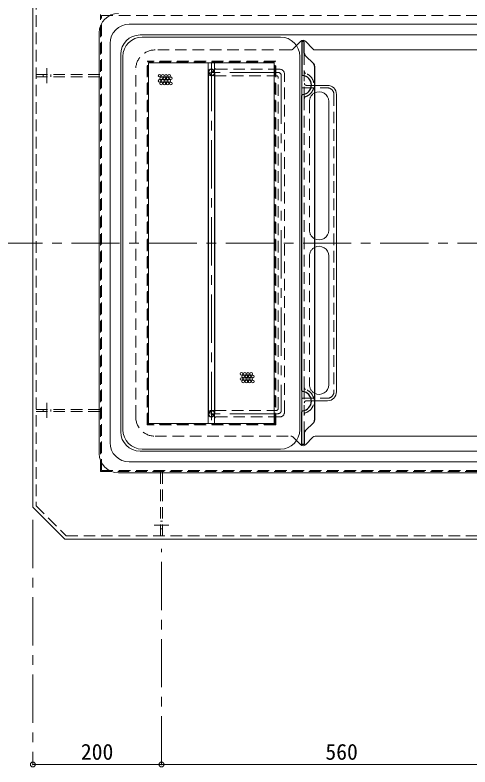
# Model space of a CAD drawing. Units: millimetres at full size, sheet at 1:15. Extents: x -3151 to 2924, y -2106 to 2109.
# Drawn here: x -2321 to -1614, y 353 to 1521 of the extents above; entities that cross this region are included whole.
import ezdxf
from ezdxf.enums import TextEntityAlignment as Align

# ---------------------------------------------------------------- set-up
doc = ezdxf.new("R2010")
doc.units = ezdxf.units.MM
doc.header["$LTSCALE"] = 15
doc.header["$PDMODE"] = 32
doc.header["$PDSIZE"] = 7.5
doc.linetypes.add('CHAIN1', pattern=[8, 5, -1, 1, -1])
doc.linetypes.add('DASHED1', pattern=[1.8, 1.2, -0.6])
doc.layers.add('0-0____1', color=4, linetype='Continuous', lineweight=9)
doc.styles.add('ＭＳ ゴシック', font='')
doc.styles.get('ＭＳ ゴシック').set_extended_font_data('MS Gothic')

msp = doc.modelspace()

# ---------------------------------------------------------------- linework, layer by layer
at = {"layer": '0-0____1', "color": 7, "lineweight": 18}
for p, q in [((-2293.4, 756.67), (-2293.4, 1576.67)), ((-1908.4, 1486.67), (-2123.4, 1486.67)), ((-1883.54, 1473.47), (-1876.98, 1480.17)), ((-1858.09, 1468.18), (-1869.83, 1480.17)), ((-1552.29, 1466.67), (-1854.51, 1466.67)), ((-2153.4, 876.67), (-2153.4, 1456.67)), ((-1878.4, 876.67), (-1878.4, 1456.67)), ((-2113.4, 886.67), (-2113.4, 1446.67)), ((-1918.4, 1446.67), (-2113.4, 1446.67)), ((-2020.9, 1446.67), (-2020.9, 1431.67)), ((-2010.9, 1446.67), (-2010.9, 1431.67)), ((-1918.4, 886.67), (-1918.4, 1446.67)), ((-2020.9, 886.67), (-2020.9, 901.67)), ((-2010.9, 886.67), (-2010.9, 901.67)), ((-2113.4, 886.67), (-1918.4, 886.67)), ((-1858.09, 865.17), (-1869.83, 853.18)), ((-1854.51, 866.67), (-1552.29, 866.67)), ((-1883.54, 859.88), (-1876.98, 853.18)), ((-2123.4, 846.67), (-1908.4, 846.67)), ((-2293.4, 756.67), (-2243.4, 706.67)), ((-2243.4, 706.67), (-823.4, 706.67))]:
    msp.add_line(p, q, dxfattribs=at)
at = {"layer": '0-0____1', "linetype": 'DASHED1'}
for p, q in [((-2188.4, 811.67), (-2188.4, 1521.67)), ((-2186.8, 1520.07), (-880, 1520.07)), ((-2186.8, 813.27), (-2186.8, 1520.07)), ((-1888.72, 1468.18), (-1883.54, 1473.47)), ((-1892.29, 1466.67), (-2103.4, 1466.67)), ((-1915.9, 1449.17), (-2115.9, 1449.17)), ((-1915.9, 884.17), (-1915.9, 1449.17)), ((-2133.4, 896.67), (-2133.4, 1436.67)), ((-1916.9, 1448.17), (-2114.9, 1448.17)), ((-2114.9, 885.17), (-2114.9, 1448.17)), ((-1909.66, 1436.67), (-2008.4, 1436.67)), ((-1916.9, 885.17), (-1916.9, 1448.17)), ((-2288.4, 1428.27), (-2188.4, 1428.27)), ((-2288.4, 1425.07), (-2188.4, 1425.07)), ((-2277.4, 1425.07), (-2277.4, 1428.27)), ((-2265.4, 1425.07), (-2265.4, 1428.27)), ((-2010.9, 1426.67), (-1914.66, 1426.67)), ((-1902.16, 904.17), (-1902.16, 1429.17)), ((-1871.4, 1391.32), (-1871.4, 1433.03)), ((-1912.16, 909.17), (-1912.16, 1424.17)), ((-1873.9, 1407.67), (-1835.4, 1407.67)), ((-1868.4, 1411.67), (-1855.4, 1411.67)), ((-1825.4, 1397.67), (-1825.4, 935.67)), ((-1863.4, 1386.67), (-1863.4, 1186.67)), ((-1863.4, 1146.67), (-1863.4, 946.67)), ((-1871.4, 942.03), (-1871.4, 900.32)), ((-1873.9, 925.67), (-1835.4, 925.67)), ((-1868.4, 921.67), (-1855.4, 921.67)), ((-2288.4, 908.27), (-2188.4, 908.27)), ((-2288.4, 905.07), (-2188.4, 905.07)), ((-2277.4, 908.27), (-2277.4, 905.07)), ((-2265.4, 908.27), (-2265.4, 905.07)), ((-2010.9, 906.67), (-1914.66, 906.67)), ((-1909.66, 896.67), (-2008.4, 896.67)), ((-1916.9, 885.17), (-2114.9, 885.17)), ((-2103.4, 866.67), (-1892.29, 866.67)), ((-1888.72, 865.17), (-1883.54, 859.88)), ((-2188.4, 811.67), (-878.4, 811.67)), ((-2186.8, 813.27), (-880, 813.27)), ((-2095, 711.67), (-2095, 811.67)), ((-2091.8, 711.67), (-2091.8, 811.67)), ((-2091.8, 734.67), (-2095, 734.67)), ((-2091.8, 722.67), (-2095, 722.67))]:
    msp.add_line(p, q, dxfattribs=at)
at = {"layer": '0-0____1'}
for p, q in [((-923.4, 1506.67), (-2143.4, 1506.67)), ((-2190.19, 839.89), (-2190.19, 1493.46)), ((-2126.61, 1489.89), (-940.19, 1489.89)), ((-2173.4, 856.67), (-2173.4, 1476.67)), ((-2156.61, 873.46), (-2156.61, 1459.89)), ((-1875.4, 1428.61), (-1875.4, 1395.74)), ((-1835.4, 1411.67), (-1855.4, 1411.67)), ((-1821.4, 935.67), (-1821.4, 1397.67)), ((-1833.4, 1386.67), (-1833.4, 1186.67)), ((-1833.4, 1146.67), (-1833.4, 946.67)), ((-1875.4, 904.74), (-1875.4, 937.61)), ((-1835.4, 921.67), (-1855.4, 921.67)), ((-2126.61, 843.46), (-940.19, 843.46)), ((-2143.4, 826.67), (-923.4, 826.67)), ((-2160.19, 809.89), (-906.61, 809.89)), ((-2093.4, 356.67), (-2293.4, 356.67)), ((-1533.4, 356.67), (-2093.4, 356.67))]:
    msp.add_line(p, q, dxfattribs=at)
at = {"layer": '0-0____1', "color": 5, "lineweight": 25}
for p, q in [((-1875.4, 1479.67), (-1875.4, 1428.61)), ((-1869.94, 1458.21), (-1856.87, 1445.14)), ((-1855.4, 1441.6), (-1855.4, 891.75)), ((-2020.9, 1431.67), (-2020.9, 901.67)), ((-2010.9, 1431.67), (-2010.9, 901.67)), ((-1875.4, 937.61), (-1875.4, 1395.74)), ((-1875.4, 853.67), (-1875.4, 904.74)), ((-1869.94, 875.14), (-1856.87, 888.21))]:
    msp.add_line(p, q, dxfattribs=at)
at = {"layer": '0-0____1', "color": 7, "linetype": 'DASHED1', "lineweight": 18}
for p, q in [((-1871.4, 1461.75), (-1871.4, 1433.03)), ((-1871.4, 1391.32), (-1871.4, 942.03)), ((-1871.4, 871.6), (-1871.4, 900.32))]:
    msp.add_line(p, q, dxfattribs=at)
at = {"layer": '0-0____1', "linetype": 'CHAIN1'}
for p, q in [((-2271.4, 1438.27), (-2271.4, 1415.07)), ((-2015.9, 1446.67), (-2015.9, 886.67)), ((-1912.16, 1431.67), (-2030.9, 1431.67)), ((-1907.16, 1426.67), (-1907.16, 906.67)), ((-2593.4, 1166.67), (101.6, 1166.67)), ((-2271.4, 895.07), (-2271.4, 918.27)), ((-1912.16, 901.67), (-2030.9, 901.67)), ((-2293.4, 736.67), (-2293.4, 356.67)), ((-2105, 728.67), (-2081.8, 728.67)), ((-2093.4, 356.67), (-2093.4, 691.67))]:
    msp.add_line(p, q, dxfattribs=at)
at = {"layer": '0-0____1', "linetype": 'DASHED1'}
for points in [[(-2288.4, 1574.6), (-2288.4, 758.75), (-2241.33, 711.67), (-825.47, 711.67)], [(-1915.9, 884.17), (-2115.9, 884.17), (-2115.9, 1449.17)]]:
    msp.add_lwpolyline(points, dxfattribs=at)
at = {"layer": '0-0____1', "color": 5, "lineweight": 25}
for points in [[(-1871.4, 1461.75), (-1871.4, 1479.67), (-1875.4, 1479.67)], [(-1871.4, 871.6), (-1871.4, 853.67), (-1875.4, 853.67)]]:
    msp.add_lwpolyline(points, dxfattribs=at)
at = {"layer": '0-0____1'}
for centre in [(-2096.37, 1426.63), (-2091.37, 1426.63), (-2086.37, 1426.63), (-2081.37, 1426.63), (-2096.37, 1418.63), (-2093.87, 1422.63), (-2093.87, 1414.63), (-2091.37, 1418.63), (-2088.87, 1422.63), (-2088.87, 1414.63), (-2086.37, 1418.63), (-2083.87, 1422.63), (-2083.87, 1414.63), (-2081.37, 1418.63), (-2078.87, 1422.63), (-2078.87, 1414.63), (-1968.95, 963.57), (-1966.45, 959.57), (-1963.95, 963.57), (-1961.45, 959.57), (-1958.95, 963.57), (-1956.45, 959.57), (-1953.95, 963.57), (-1951.45, 959.57), (-1968.95, 955.57), (-1966.45, 951.57), (-1963.95, 955.57), (-1961.45, 951.57), (-1958.95, 955.57), (-1956.45, 951.57), (-1953.95, 955.57), (-1951.45, 951.57)]:
    msp.add_circle(centre, 2, dxfattribs=at)
for centre, radius, start, end in [((-2160.19, 1493.46), 30, 90, 180), ((-2143.4, 1476.67), 30, 90, 180), ((-2126.61, 1459.89), 30, 90, 180), ((-1848.4, 1386.67), 15, 0, 117.81814), ((-1835.4, 1397.67), 14, 0, 90), ((-1848.4, 1186.67), 15, 242.18186, 0), ((-1848.4, 1146.67), 15, 0, 117.81814), ((-1848.4, 946.67), 15, 242.18186, 0), ((-1835.4, 935.67), 14, 270, 0), ((-2126.61, 873.46), 30, 180, 270), ((-2143.4, 856.67), 30, 180, 270), ((-2160.19, 839.89), 30, 180, 270)]:
    msp.add_arc(centre, radius, start, end, dxfattribs=at)
at = {"layer": '0-0____1', "color": 7, "lineweight": 18}
for centre, radius, start, end in [((-2123.4, 1456.67), 30, 90, 180), ((-1908.4, 1456.67), 30, 0, 90), ((-1873.4, 1476.67), 5, 44.3947, 135.6053), ((-1854.51, 1471.67), 5, 224.3947, 270), ((-2123.4, 876.67), 30, 180, 270), ((-1908.4, 876.67), 30, 270, 0), ((-1854.51, 861.67), 5, 90, 135.6053), ((-1873.4, 856.67), 5, 224.3947, 315.6053)]:
    msp.add_arc(centre, radius, start, end, dxfattribs=at)
at = {"layer": '0-0____1', "linetype": 'DASHED1'}
for centre, radius, start, end in [((-2103.4, 1436.67), 30, 90, 180), ((-1892.29, 1471.67), 5, 270, 315.6053), ((-2010.9, 1436.67), 10, 180, 270), ((-2008.4, 1439.17), 2.5, 180, 270), ((-1909.66, 1429.17), 7.5, 0, 90), ((-1914.66, 1424.17), 2.5, 0, 90), ((-1868.4, 1414.67), 3, 180, 270), ((-1873.9, 1409.17), 1.5, 180, 270), ((-1835.4, 1397.67), 10, 0, 90), ((-1848.4, 1386.67), 15, 117.81814, 180), ((-1848.4, 1186.67), 15, 180, 242.18186), ((-1848.4, 1146.67), 15, 117.81814, 180), ((-1848.4, 946.67), 15, 180, 242.18186), ((-1835.4, 935.67), 10, 270, 0), ((-1873.9, 924.17), 1.5, 90, 180), ((-1868.4, 918.67), 3, 90, 180), ((-2010.9, 896.67), 10, 90, 180), ((-1914.66, 909.17), 2.5, 270, 0), ((-1909.66, 904.17), 7.5, 270, 0), ((-2103.4, 896.67), 30, 180, 270), ((-2008.4, 894.17), 2.5, 90, 180), ((-1892.29, 861.67), 5, 44.3947, 90)]:
    msp.add_arc(centre, radius, start, end, dxfattribs=at)
at = {"layer": '0-0____1', "color": 5, "lineweight": 25}
for centre, radius, start, end in [((-1866.4, 1461.75), 5, 180, 225), ((-2015.9, 1431.67), 5, 0, 180), ((-1860.4, 1441.6), 5, 0, 45), ((-1873.9, 1428.61), 1.5, 180, 264.78409), ((-1875.4, 1412.17), 15, 275.21591, 84.78409), ((-1873.9, 1395.74), 1.5, 95.21591, 180), ((-1873.9, 937.61), 1.5, 180, 264.78409), ((-1875.4, 921.17), 15, 275.21591, 84.78409), ((-2015.9, 901.67), 5, 180, 0), ((-1873.9, 904.74), 1.5, 95.21591, 180), ((-1860.4, 891.75), 5, 315, 0), ((-1866.4, 871.6), 5, 135, 180)]:
    msp.add_arc(centre, radius, start, end, dxfattribs=at)
at = {"layer": '0-0____1', "linetype": 'CHAIN1'}
for centre, start, end in [((-2010.9, 1436.67), 180, 270), ((-1912.16, 1426.67), 0, 90), ((-2010.9, 896.67), 90, 180), ((-1912.16, 906.67), 270, 0)]:
    msp.add_arc(centre, 5, start, end, dxfattribs=at)
at = {"layer": '0-0____1', "color": 7, "linetype": 'DASHED1', "lineweight": 18}
for centre, radius, start, end in [((-2015.9, 1431.67), 5, 180, 0), ((-1868.4, 1433.03), 3, 180, 251.447), ((-1875.4, 1412.17), 19, 288.553, 71.447), ((-1868.4, 1391.32), 3, 108.553, 180), ((-1868.4, 942.03), 3, 180, 251.447), ((-1875.4, 921.17), 19, 288.553, 71.447), ((-2015.9, 901.67), 5, 0, 180), ((-1868.4, 900.32), 3, 108.553, 180)]:
    msp.add_arc(centre, radius, start, end, dxfattribs=at)
at = {"layer": '0-0____1', "color": 1}
for p in [(-2293.4, 356.67), (-2093.4, 356.67)]:
    msp.add_point(p, dxfattribs=at)

# ---------------------------------------------------------------- texts
at = {"layer": '0-0____1', "color": 7, "style": 'ＭＳ ゴシック'}
for s, p in [('200', (-2218.72, 356.67)), ('560', (-1838.72, 356.67))]:
    msp.add_text(s, height=24.74, dxfattribs=at).set_placement(p, align=Align.BOTTOM_LEFT)

doc.saveas('drawing.dxf')
